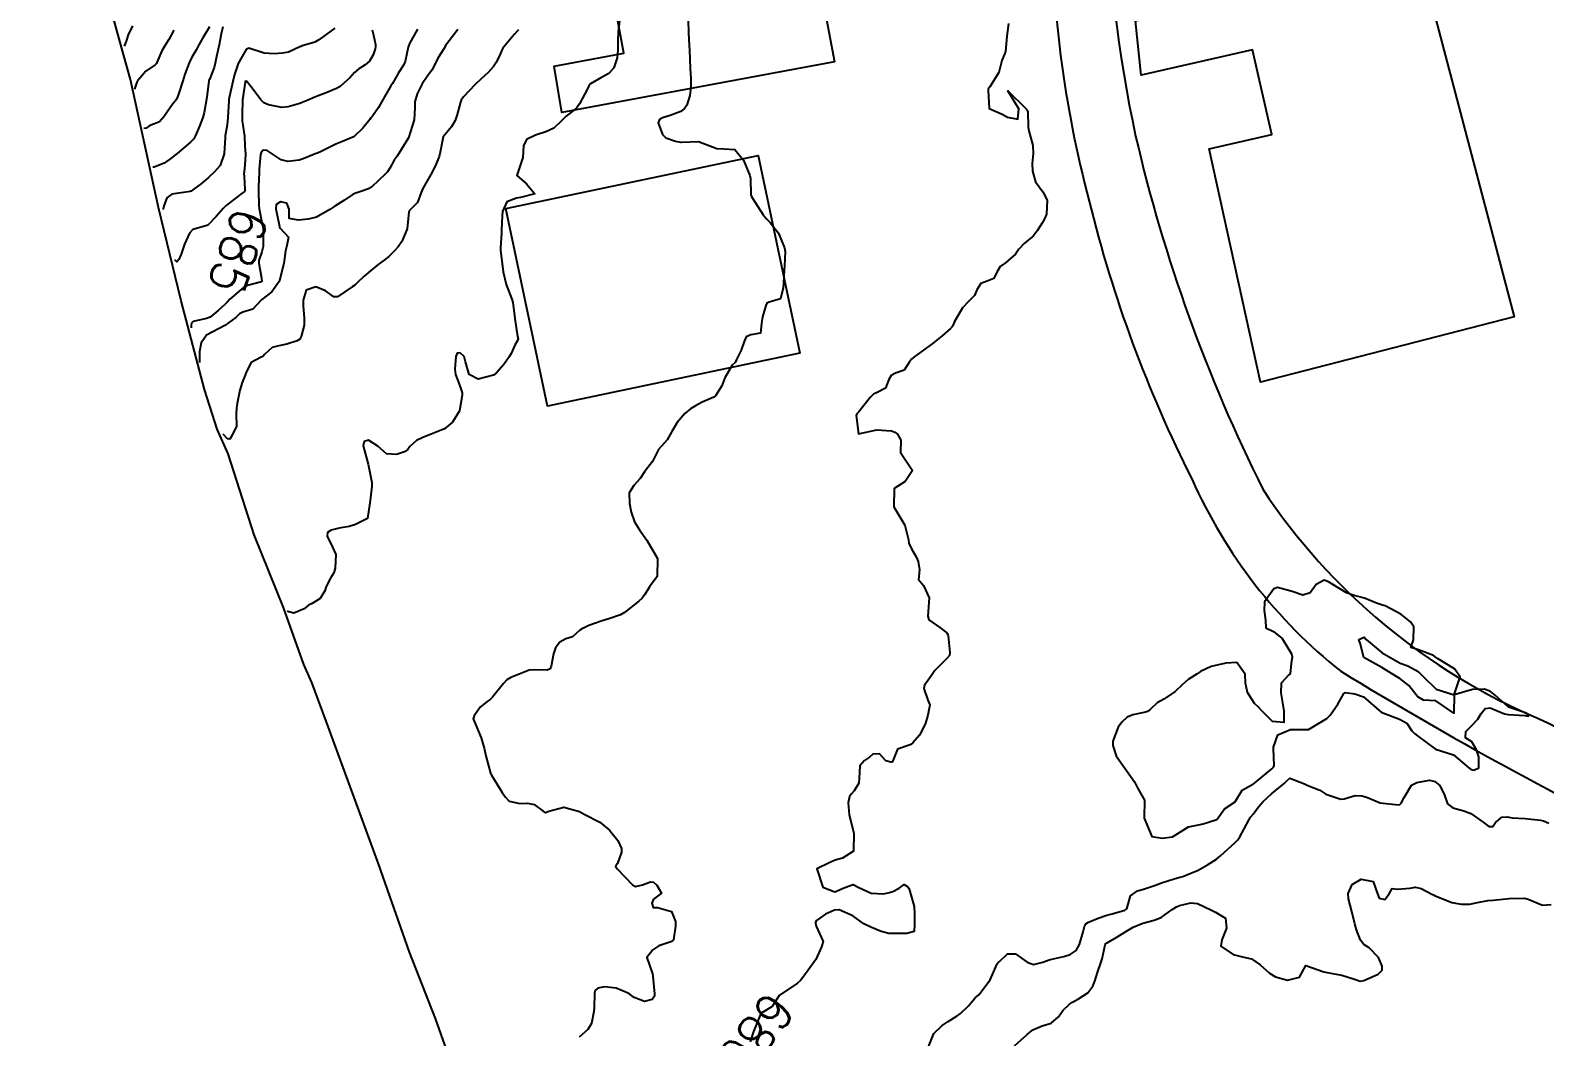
# Model space of a CAD drawing. Header units: metres. Extents: x 292545 to 299085, y 7450245 to 7463078.
# Drawn here: x 296127 to 296294, y 7454778.5 to 7454889.4 of the extents above; entities that cross this region are included whole.
import ezdxf
from ezdxf.enums import TextEntityAlignment as Align

# ---------------------------------------------------------------- set-up
doc = ezdxf.new("R2010")
doc.units = ezdxf.units.M
for name, color, linetype in [('Area', 45, 'Continuous'), ('Cotas', 45, 'Continuous'), ('Curvas de Nivel 1m', 11, 'Continuous'), ('Curvas de Nivel 5m', 15, 'Continuous'), ('Edificações', 30, 'Continuous'), ('Vias Primárias', 230, 'Continuous')]:
    doc.layers.add(name, color=color, linetype=linetype)
doc.styles.add('Style-STANDARD', font='STANDARD.shx')

msp = doc.modelspace()

# ---------------------------------------------------------------- linework, layer by layer
at = {"layer": 'Area'}
msp.add_polyline3d([(296173.37, 7454775.85, 682.06), (296171.69, 7454780.52, 682.22), (296168.84, 7454787.84, 682.06), (296165.42, 7454797.58, 682.23), (296160.03, 7454812.28, 681.91), (296158.07, 7454817.55, 681.85), (296157.19, 7454819.53, 681.75), (296154.95, 7454825.81, 682), (296151.71, 7454833.83, 682.21), (296148.84, 7454842.74, 682.79), (296147.62, 7454845.47, 682.91), (296146.25, 7454849.84, 683.13), (296143.68, 7454859.6, 685.31), (296141.16, 7454869.87, 687.93), (296138.07, 7454883.99, 689.38), (296136.93, 7454888.08, 695.4), (296135.39, 7454893.71, 693.45)], dxfattribs=at)
at = {"layer": 'Curvas de Nivel 1m', "flags": 128}
for points, elevation in [([(296192, 7454890.41), (296191.84, 7454889.28), (296191.79, 7454888.22), (296191.79, 7454887.28), (296191.71, 7454886.38), (296191.35, 7454885.28), (296190.8, 7454884.64), (296189.93, 7454884.16), (296188.78, 7454883.51), (296188.62, 7454883.31), (296188.44, 7454882.97), (296187.56, 7454881.32), (296187.23, 7454880.85), (296186.75, 7454880.45), (296186.12, 7454879.96), (296185.52, 7454879.35), (296184.73, 7454878.63), (296183.87, 7454878.22), (296182.72, 7454877.87), (296181.75, 7454877.39), (296181.42, 7454876.68), (296181.34, 7454875.4), (296180.66, 7454873.41), (296181.75, 7454872.49), (296182.64, 7454871.38), (296181.06, 7454870.98), (296180.64, 7454870.92), (296179.55, 7454870.5), (296179.08, 7454869.43), (296179.05, 7454868.98), (296178.99, 7454867.43), (296178.96, 7454867.06), (296178.85, 7454865.43), (296178.85, 7454865.15), (296179.07, 7454863.42), (296179.17, 7454862.79), (296179.49, 7454861.42), (296180.11, 7454859.8), (296180.24, 7454859.41), (296180.47, 7454857.41), (296180.74, 7454855.69), (296180.8, 7454855.4), (296180.7, 7454855.15), (296180.44, 7454854.71), (296180.03, 7454853.81), (296179.83, 7454853.42), (296179.25, 7454852.58), (296178.41, 7454851.67), (296178.08, 7454851.43), (296176.4, 7454850.96), (296175.42, 7454851.47), (296175.01, 7454852.88), (296174.87, 7454853.48), (296174.43, 7454853.87), (296174.09, 7454853.82), (296173.93, 7454853.48), (296173.83, 7454852.07), (296173.91, 7454851.48), (296174.39, 7454850.22), (296174.65, 7454849.48), (296174.65, 7454849.21), (296174.35, 7454847.48), (296173.59, 7454846.24), (296172.7, 7454845.5), (296172.44, 7454845.39), (296172.33, 7454845.34), (296171.03, 7454844.82), (296170.32, 7454844.54), (296169.62, 7454844.23), (296168.89, 7454843.54), (296168.64, 7454843.21), (296168.3, 7454842.97), (296167.39, 7454842.66), (296166.3, 7454842.76), (296165.36, 7454843.59), (296164.32, 7454844.24), (296163.83, 7454844.09), (296163.73, 7454843.61), (296164.28, 7454841.6), (296164.67, 7454839.6), (296164.68, 7454839.17), (296164.51, 7454837.6), (296164.48, 7454837.35), (296164.21, 7454835.6), (296162.87, 7454834.95), (296162.2, 7454834.72), (296161.1, 7454834.54), (296160.2, 7454834.33), (296159.78, 7454834.07), (296159.76, 7454833.65), (296160.18, 7454832.86), (296160.73, 7454831.64), (296160.65, 7454830.14), (296160.49, 7454829.64), (296160.14, 7454829.05), (296159.65, 7454828.13), (296159.5, 7454827.66), (296158.97, 7454826.8), (296158.1, 7454826.26), (296157.71, 7454826.06), (296157.21, 7454825.68), (296156.09, 7454825.17), (296155.54, 7454825.35), (296155.39, 7454825.46)], 682), ([(296199.57, 7454890.48), (296199.59, 7454889.18), (296199.63, 7454888.4), (296199.7, 7454887.18), (296199.74, 7454886.26), (296199.77, 7454885.18), (296199.84, 7454884.14), (296199.85, 7454883.18), (296199.73, 7454882.22), (296199.41, 7454881.18), (296199.16, 7454880.78), (296198.75, 7454880.48), (296197.56, 7454880.03), (296196.74, 7454879.78), (296196.38, 7454879.58), (296196.25, 7454879.22), (296196.72, 7454877.95), (296197.08, 7454877.58), (296198.14, 7454877.2), (296198.71, 7454877.09), (296198.82, 7454877.08), (296200.71, 7454877.17), (296202.7, 7454876.38), (296203.47, 7454876.36), (296204.7, 7454876.28), (296205.66, 7454875.11), (296206.36, 7454873.4), (296206.43, 7454873.1), (296206.46, 7454871.29), (296206.53, 7454871.1), (296206.64, 7454870.92), (296207.82, 7454869.08), (296208.18, 7454868.65), (296208.6, 7454868.22), (296209.51, 7454867.06), (296210.18, 7454865.44), (296210.23, 7454865.05), (296210.16, 7454863.44), (296210.13, 7454863.05), (296210.05, 7454861.53), (296210.04, 7454861.05), (296209.72, 7454859.84), (296208.5, 7454859.45), (296208.23, 7454859.35), (296208.1, 7454859.08), (296207.73, 7454857.84), (296207.64, 7454857.09), (296207.51, 7454856.04), (296206.46, 7454855.86), (296205.94, 7454855.62), (296205.73, 7454855.11), (296205.39, 7454854.16), (296204.89, 7454853.12), (296204.72, 7454852.82), (296204.42, 7454852.5), (296203.61, 7454851.13), (296203.28, 7454850.25), (296202.58, 7454849.15), (296202.37, 7454848.99), (296201.11, 7454848.42), (296200.36, 7454848.05), (296199.82, 7454847.71), (296199.18, 7454847.18), (296198.34, 7454846.2), (296197.75, 7454845.21), (296197.25, 7454844.28), (296196.3, 7454843.22), (296195.62, 7454841.9), (296195.09, 7454841.23), (296194.74, 7454840.77), (296194.27, 7454840.01), (296193.56, 7454839.25), (296193.05, 7454838.46), (296193.09, 7454837.26), (296193.27, 7454836.3), (296193.65, 7454835.25), (296194.2, 7454834.38), (296194.99, 7454833.23), (296196.16, 7454831.22), (296196.14, 7454829.22), (296195.28, 7454828.07), (296194.78, 7454827.23), (296194.5, 7454826.85), (296194.11, 7454826.52), (296192.53, 7454825.26), (296192.09, 7454824.99), (296190.8, 7454824.56), (296190.08, 7454824.35), (296188.59, 7454823.83), (296188.08, 7454823.56), (296187.91, 7454823.48), (296187.61, 7454823.32), (296186.81, 7454822.58), (296186.06, 7454822.34), (296185.42, 7454821.98), (296184.94, 7454821.35), (296184.7, 7454820.69), (296184.45, 7454819.36), (296184.33, 7454819.05), (296184.02, 7454818.9), (296182.45, 7454818.95), (296182.02, 7454818.89), (296180.94, 7454818.47), (296180, 7454818.08), (296179.58, 7454817.83), (296179.19, 7454817.42), (296177.98, 7454815.92), (296177.74, 7454815.68), (296177.41, 7454815.45), (296176.61, 7454814.81), (296175.96, 7454813.89), (296175.87, 7454813.55), (296175.88, 7454813.46), (296175.95, 7454813.27), (296176.73, 7454811.45), (296177.05, 7454810.31), (296177.26, 7454809.45), (296177.78, 7454807.54), (296177.83, 7454807.44), (296177.88, 7454807.35), (296179.04, 7454805.42), (296179.37, 7454804.94), (296179.84, 7454804.47), (296181.01, 7454804.23), (296181.84, 7454804.26), (296182.56, 7454804.1), (296183.56, 7454803.37), (296183.83, 7454803.23), (296183.95, 7454803.25), (296184.18, 7454803.36), (296185.84, 7454803.82), (296187.58, 7454803.32), (296187.83, 7454803.18), (296188.09, 7454803.05), (296189.82, 7454802.16), (296190.9, 7454801.28), (296191.79, 7454800.12), (296192.2, 7454799.27), (296192.2, 7454798.84), (296191.77, 7454797.59), (296191.63, 7454797.4), (296191.54, 7454797.27), (296191.76, 7454796.97), (296193.4, 7454795.25), (296193.73, 7454795.08), (296194.53, 7454795.24), (296195.4, 7454795.57), (296195.74, 7454795.54), (296196.09, 7454795.22), (296196.61, 7454794.33), (296195.72, 7454793.67), (296195.55, 7454793.22), (296195.71, 7454792.74), (296196.18, 7454792.74), (296197.7, 7454792.31), (296198.15, 7454791.2), (296198.17, 7454790.7), (296197.92, 7454789.2), (296197.83, 7454789.03), (296197.66, 7454788.96), (296196.33, 7454788.54), (296195.65, 7454788.09), (296194.98, 7454787.23), (296195.62, 7454785.46), (296195.66, 7454785.22), (296195.66, 7454785.17), (296195.85, 7454783.22), (296195.83, 7454782.98), (296195.59, 7454782.63), (296194.73, 7454782.38), (296193.59, 7454782.83), (296193, 7454783.26), (296191.6, 7454783.87), (296190.33, 7454784.02), (296189.6, 7454783.87), (296189.3, 7454783.6), (296189.22, 7454783.3), (296189.19, 7454781.69), (296189.16, 7454781.3), (296188.88, 7454779.98), (296188.49, 7454779.31), (296187.53, 7454778.47)], 681), ([(296138.3, 7454889.91), (296137.83, 7454888.93), (296137.63, 7454888.34), (296137.49, 7454887.94), (296137.39, 7454887.66)], 691), ([(296146.79, 7454889.81), (296146.06, 7454888.6), (296145.63, 7454887.82), (296145.35, 7454887.3), (296144.82, 7454886.37), (296144.53, 7454885.83), (296144.06, 7454884.57), (296143.84, 7454883.84), (296143.4, 7454882.48), (296143.18, 7454881.85), (296143.01, 7454881.6), (296142.75, 7454881.31), (296142.14, 7454880.47), (296141.76, 7454879.87), (296141.27, 7454879.34), (296140.73, 7454879.11), (296140.2, 7454878.94), (296139.81, 7454878.64), (296139.54, 7454878.59)], 689), ([(296148.27, 7454889.79), (296148.08, 7454889.02), (296147.85, 7454887.8), (296147.55, 7454886.53), (296147.41, 7454885.8), (296147.31, 7454885.3), (296146.79, 7454884.01), (296146.73, 7454883.87), (296146.71, 7454883.81), (296146.48, 7454882.1), (296146.45, 7454881.81), (296146.21, 7454880.35), (296146.06, 7454879.82), (296145.7, 7454878.84), (296145.26, 7454877.82), (296145.06, 7454877.47), (296144.71, 7454877.08), (296143.23, 7454875.85), (296142.93, 7454875.61), (296142.69, 7454875.41), (296141.78, 7454874.77), (296140.67, 7454874.34), (296140.55, 7454874.35)], 688), ([(296160.61, 7454889.64), (296158.84, 7454888.35), (296158.39, 7454888.12), (296157.02, 7454887.69), (296156.88, 7454887.64), (296156.83, 7454887.62), (296155.51, 7454887.02), (296154.82, 7454886.88), (296153.92, 7454886.82), (296152.82, 7454886.9), (296151.14, 7454887.44), (296150.83, 7454887.3), (296149.96, 7454885.77), (296149.56, 7454884.55), (296149.36, 7454883.78), (296148.95, 7454881.97), (296148.93, 7454881.79), (296148.92, 7454881.63), (296148.81, 7454879.79), (296148.73, 7454879.01), (296148.53, 7454877.79), (296148.51, 7454877.59), (296148.4, 7454875.79), (296147.96, 7454874.51), (296147.35, 7454873.8), (296146.66, 7454873.19), (296145.92, 7454872.55), (296144.96, 7454871.83), (296144.77, 7454871.7), (296144.64, 7454871.65), (296144.42, 7454871.61), (296142.64, 7454871.35), (296142.1, 7454870.94), (296141.82, 7454870.26), (296141.66, 7454869.68)], 687), ([(296164.71, 7454889.45), (296164.85, 7454888.87), (296165.1, 7454887.86), (296165.1, 7454887.6), (296165.05, 7454887.37), (296164.82, 7454886.7), (296164.41, 7454886), (296163.93, 7454885.61), (296163.24, 7454885.17), (296162.79, 7454884.76), (296162.24, 7454884.18), (296161.65, 7454883.63), (296161.18, 7454883.23), (296160.78, 7454882.99), (296159.65, 7454882.53), (296158.77, 7454882.19), (296158.4, 7454882.04), (296157.57, 7454881.68), (296157.01, 7454881.44), (296156.76, 7454881.35), (296155.47, 7454880.99), (296154.75, 7454880.92), (296153.28, 7454881.2), (296152.76, 7454881.43), (296152.45, 7454881.74), (296151.49, 7454883.03), (296150.91, 7454883.76), (296150.78, 7454883.82), (296150.73, 7454883.76), (296150.71, 7454883.69), (296150.44, 7454881.76), (296150.4, 7454880.1), (296150.4, 7454879.77), (296150.4, 7454879.44), (296150.65, 7454877.76), (296150.65, 7454877.7), (296150.7, 7454876.7), (296150.74, 7454875.76), (296150.74, 7454875.71), (296150.68, 7454874.6), (296150.62, 7454873.8), (296150.61, 7454873.76), (296150.59, 7454873.69), (296150.65, 7454872.7), (296150.69, 7454871.76), (296150.69, 7454871.72), (296150.64, 7454871.66), (296150.1, 7454871.23), (296148.63, 7454870.1), (296148.3, 7454869.79), (296147.53, 7454868.88), (296146.59, 7454867.93), (296146.51, 7454867.89), (296146.11, 7454867.81), (296144.96, 7454867.45), (296144.59, 7454867.07), (296144.04, 7454865.84), (296143.65, 7454864.75), (296143.4, 7454864.16), (296143.2, 7454863.9), (296142.98, 7454864.11)], 686), ([(296174.16, 7454889.49), (296173.59, 7454888.74), (296172.84, 7454887.78), (296172.74, 7454887.6), (296172.69, 7454887.5), (296171.97, 7454886.36), (296171.55, 7454885.51), (296171.3, 7454885.01), (296170.79, 7454884.33), (296170.22, 7454883.53), (296169.67, 7454882.43), (296169.42, 7454881.54), (296169.42, 7454880.88), (296169.35, 7454879.54), (296168.71, 7454877.55), (296167.96, 7454876.3), (296167.46, 7454875.56), (296167.15, 7454875.1), (296166.67, 7454874.23), (296166.42, 7454873.82), (296166.2, 7454873.58), (296164.65, 7454872.13), (296164.32, 7454871.93), (296163.35, 7454871.61), (296162.81, 7454871.44), (296162.64, 7454871.36), (296161.58, 7454870.67), (296160.62, 7454870.02), (296160.39, 7454869.87), (296160.05, 7454869.65), (296158.6, 7454868.83), (296157.67, 7454868.61), (296156.6, 7454868.51), (296155.56, 7454868.66), (296155.57, 7454869.71), (296155.3, 7454870.38), (296154.63, 7454870.51), (296154.15, 7454870.2), (296154.11, 7454869.73), (296154.5, 7454867.81), (296154.52, 7454867.72), (296154.59, 7454867.6), (296155.49, 7454866.61), (296155.3, 7454865.71), (296155.16, 7454865.11), (296155, 7454863.71), (296154.52, 7454861.84), (296154.49, 7454861.76), (296154.47, 7454861.72), (296153.65, 7454860.59), (296152.56, 7454859.74), (296152.53, 7454859.71), (296152.5, 7454859.66), (296151.57, 7454858.67), (296150.48, 7454858.37), (296150.09, 7454858.16), (296149.69, 7454857.77), (296148.46, 7454856.9), (296146.45, 7454855.81), (296145.86, 7454854.99), (296145.7, 7454854.01), (296145.67, 7454852.79)], 684), ([(296180.85, 7454889.47), (296180.79, 7454889.4), (296180.41, 7454888.97), (296179.14, 7454887.43), (296179.02, 7454887.24), (296178.82, 7454886.78), (296178.38, 7454885.87), (296178.1, 7454885.44), (296177.49, 7454884.75), (296176.79, 7454884.12), (296176.08, 7454883.46), (296174.77, 7454882.07), (296174.53, 7454881.72), (296174.45, 7454881.48), (296174.1, 7454880.13), (296173.87, 7454879.49), (296173.46, 7454878.76), (296172.72, 7454877.9), (296172.56, 7454877.66), (296172.51, 7454877.5), (296172.23, 7454875.98), (296172.1, 7454875.51), (296171.69, 7454874.5), (296171.19, 7454873.52), (296170.65, 7454872.58), (296170.26, 7454871.92), (296170.13, 7454871.54), (296169.73, 7454870.44), (296168.83, 7454869.55), (296168.75, 7454869.41), (296168.59, 7454867.55), (296168, 7454866.14), (296167.59, 7454865.56), (296167.1, 7454865.03), (296166.56, 7454864.49), (296166.04, 7454864.09), (296165.38, 7454863.59), (296164.54, 7454862.92), (296163.83, 7454862.31), (296163.09, 7454861.61), (296162.8, 7454861.34), (296162.52, 7454861.13), (296160.9, 7454860.04), (296160.51, 7454860.04), (296159.58, 7454860.72), (296158.52, 7454861.15), (296157.43, 7454860.77), (296157.13, 7454859.68), (296157.13, 7454859.05), (296157.24, 7454857.68), (296157.22, 7454856.93), (296156.88, 7454855.69), (296156.74, 7454855.39), (296156.45, 7454855.2), (296155.32, 7454854.82), (296154.44, 7454854.64), (296153.7, 7454854.46), (296152.89, 7454853.74), (296152.68, 7454853.48), (296152.42, 7454853.35), (296151.38, 7454852.79), (296150.82, 7454851.76), (296150.72, 7454851.43), (296150.39, 7454850.59), (296150.13, 7454849.76), (296149.85, 7454848.28), (296149.75, 7454847.77), (296149.74, 7454847.16), (296149.76, 7454845.78), (296149.3, 7454844.8), (296149.02, 7454844.37), (296148.78, 7454844.38), (296148.28, 7454844.9)], 683), ([(296235.53, 7454777.51), (296236.92, 7454778.74), (296237.55, 7454779.26), (296238.56, 7454779.73), (296239.56, 7454780.02), (296240.39, 7454780.69), (296240.87, 7454781.39), (296241.58, 7454782.11), (296241.93, 7454782.33), (296242.59, 7454782.67), (296243.6, 7454783.33), (296244.16, 7454784.09), (296244.39, 7454784.64), (296244.66, 7454785.6), (296245.03, 7454786.64), (296245.19, 7454787.09), (296245.53, 7454788.63), (296245.57, 7454788.73), (296245.66, 7454788.82), (296246.79, 7454789.5), (296247.68, 7454790.02), (296248.62, 7454790.6), (296249.69, 7454791.04), (296250.92, 7454791.34), (296251.69, 7454791.66), (296252.92, 7454792.54), (296253.4, 7454792.84), (296253.71, 7454792.97), (296254.97, 7454793.26), (296255.71, 7454793.2), (296257.16, 7454792.5), (296257.7, 7454792.23), (296258.8, 7454791.58), (296258.91, 7454790.47), (296258.37, 7454789.18), (296258.29, 7454788.48), (296259.65, 7454787.57), (296260.8, 7454787.29), (296261.64, 7454787.08), (296262.62, 7454786.43), (296263.62, 7454785.53), (296264.31, 7454785.1), (296265.62, 7454784.74), (296266.93, 7454785.07), (296267.63, 7454786.37), (296269.63, 7454785.68), (296270.75, 7454785.46), (296271.62, 7454785.31), (296273.13, 7454784.8), (296273.62, 7454784.65), (296274.03, 7454784.71), (296275.62, 7454785.39), (296276.04, 7454785.85), (296276.06, 7454786.27), (296275.65, 7454787.26), (296274.61, 7454788.29), (296274.04, 7454788.67), (296273.67, 7454789.14), (296273.23, 7454790.3), (296273.05, 7454790.94), (296272.71, 7454792.31), (296272.35, 7454793.69), (296272.31, 7454794.31), (296272.76, 7454795.3), (296273.75, 7454795.86), (296275.07, 7454795.61), (296275.53, 7454794.27), (296275.73, 7454793.78), (296276.35, 7454793.64), (296276.84, 7454794.26), (296277.15, 7454794.84), (296277.74, 7454794.78), (296279.11, 7454794.87), (296279.74, 7454794.98), (296280.35, 7454794.83), (296281.62, 7454794.2), (296281.73, 7454794.14), (296281.84, 7454794.09), (296283.72, 7454793.3), (296284.77, 7454793.11), (296285.72, 7454793.13), (296286.57, 7454793.29), (296287.72, 7454793.52), (296288.29, 7454793.56), (296289.73, 7454793.7), (296290.07, 7454793.76), (296291.73, 7454793.77), (296292.14, 7454793.66), (296293.72, 7454793.01), (296294.69, 7454793.08)], 681)]:
    msp.add_lwpolyline(points, dxfattribs=dict(at, elevation=elevation))
at = {"layer": 'Curvas de Nivel 1m', "elevation": 679, "flags": 128}
msp.add_lwpolyline([(296288, 7454816.56), (296287.34, 7454816.8), (296286, 7454816.77), (296283.99, 7454816.18), (296283.96, 7454814.18), (296281.98, 7454815.53), (296280.6, 7454815.6), (296279.99, 7454815.97), (296279.75, 7454816.22), (296278.98, 7454817.21), (296278.01, 7454817.98), (296277.58, 7454818.25), (296276.03, 7454819.18), (296274.04, 7454820.29), (296273.63, 7454821.87), (296273.5, 7454822.3), (296274.07, 7454822.54), (296274.3, 7454822.29), (296276.05, 7454820.81), (296277.03, 7454820.26), (296278.03, 7454819.66), (296278.88, 7454819.38), (296280.02, 7454818.74), (296280.59, 7454818.21), (296282, 7454816.81), (296283.99, 7454816.18), (296284.64, 7454818.17), (296284.03, 7454819.04), (296282.16, 7454820.2), (296282.04, 7454820.28), (296281.73, 7454820.52), (296280.05, 7454821.15), (296279.22, 7454821.4), (296279.51, 7454822.23), (296279.54, 7454823.69), (296279.18, 7454824.23), (296278.1, 7454825.08), (296276.4, 7454825.98), (296276.11, 7454826.08), (296275.44, 7454826.28), (296274.12, 7454826.85), (296272.96, 7454827.15), (296272.12, 7454827.42), (296270.62, 7454828.34), (296270.14, 7454828.65), (296269.67, 7454828.82), (296268.78, 7454828.36), (296268.12, 7454827.43), (296267.32, 7454827.18), (296266.12, 7454827.56), (296264.53, 7454828.01), (296264.13, 7454827.87), (296263.09, 7454826.43), (296263.06, 7454825.47), (296263.18, 7454824.42), (296263.23, 7454823.57), (296264.07, 7454823.16), (296265.03, 7454822.4), (296266.05, 7454820.71), (296266.14, 7454820.39), (296266.13, 7454820.3), (296266.03, 7454819.69), (296265.9, 7454818.51), (296265.78, 7454818.39), (296264.94, 7454817.47), (296264.9, 7454816.4), (296265.06, 7454815.32), (296265.2, 7454814.4), (296265.22, 7454813.13), (296263.96, 7454813.25), (296262.78, 7454814.43), (296262.39, 7454814.85), (296261.98, 7454815.23), (296261.22, 7454816.45), (296260.99, 7454817.46), (296260.95, 7454818.45), (296260.03, 7454819.76), (296258.81, 7454819.69), (296258.03, 7454819.49), (296257.22, 7454819.3), (296256.02, 7454818.74), (296255.87, 7454818.65), (296255.65, 7454818.51), (296254.66, 7454817.86), (296254, 7454817.27), (296253.23, 7454816.54), (296251.98, 7454815.71), (296251.26, 7454815.29), (296250.49, 7454814.57), (296250.19, 7454814.35), (296249.97, 7454814.28), (296248.56, 7454814), (296247.96, 7454813.72), (296247.37, 7454813.19), (296246.97, 7454812.61), (296246.38, 7454811.08), (296246.35, 7454810.62), (296246.74, 7454809.45), (296247.32, 7454808.61), (296247.89, 7454807.85), (296248.75, 7454806.59), (296249.14, 7454805.87), (296249.85, 7454804.58), (296249.82, 7454802.58), (296250.67, 7454800.57), (296251.8, 7454800.4), (296252.94, 7454800.54), (296253.81, 7454801.08), (296254.69, 7454801.64), (296255.82, 7454801.86), (296256.34, 7454801.98), (296257.82, 7454802.46), (296257.85, 7454802.49), (296258.68, 7454803.64), (296259.85, 7454804.41), (296259.88, 7454804.43), (296259.9, 7454804.46), (296260.63, 7454805.69), (296261.87, 7454806.37), (296262, 7454806.44), (296263.89, 7454808.03), (296264.08, 7454808.22), (296264.14, 7454808.41), (296264.07, 7454810.26), (296264.07, 7454810.41), (296264.56, 7454811.78), (296265.94, 7454812.35), (296265.98, 7454812.35), (296267.94, 7454812.37), (296269.96, 7454813.56), (296270.34, 7454813.96), (296270.58, 7454814.33), (296271.16, 7454815.14), (296271.82, 7454816.32), (296271.9, 7454816.42), (296271.99, 7454816.43), (296273.06, 7454816.31), (296273.99, 7454815.98), (296275.96, 7454814.27), (296277.96, 7454813.52), (296278.77, 7454813.06), (296279.33, 7454812.23), (296279.62, 7454811.91), (296279.94, 7454811.65), (296281.92, 7454810.2), (296283.91, 7454809.58), (296285.61, 7454808.15), (296285.77, 7454808.03), (296285.89, 7454807.96), (296286.17, 7454807.87), (296286.7, 7454808.14), (296286.71, 7454809.34), (296286.46, 7454810.14), (296285.93, 7454811), (296285.24, 7454811.46), (296285.28, 7454812.16), (296285.95, 7454812.8), (296286.59, 7454813.51), (296286.96, 7454814.14), (296287.42, 7454814.68), (296287.97, 7454814.74), (296289.53, 7454814.11), (296289.96, 7454814.01), (296291.79, 7454813.91), (296291.96, 7454813.87), (296292.2, 7454813.84), (296292.06, 7454814.08), (296291.96, 7454814.16), (296291.84, 7454814.21), (296289.97, 7454814.81), (296288.55, 7454816.12)], close=True, dxfattribs=at)
at = {"layer": 'Curvas de Nivel 5m', "flags": 128}
for points, elevation in [([(296234.87, 7454890.16), (296234.69, 7454888.76), (296234.53, 7454887.07), (296234.44, 7454886.77), (296234.13, 7454886.08), (296233.8, 7454884.78), (296232.79, 7454883.17), (296232.64, 7454882.94), (296232.62, 7454882.79), (296232.75, 7454880.79), (296234.15, 7454880.17), (296234.74, 7454879.83), (296235.88, 7454879.62), (296236, 7454880.75), (296234.78, 7454882.76), (296236.75, 7454880.84), (296236.85, 7454880.74), (296236.99, 7454880.5), (296237.04, 7454878.74), (296237.12, 7454878.34), (296237.54, 7454876.73), (296237.57, 7454875.85), (296237.49, 7454874.73), (296237.51, 7454873.9), (296237.84, 7454872.73), (296238.65, 7454871.61), (296239.13, 7454870.71), (296239.04, 7454869.14), (296238.88, 7454868.72), (296238.61, 7454868.23), (296238.02, 7454867.3), (296237.59, 7454866.73), (296237.05, 7454866.27), (296236.58, 7454865.93), (296236.02, 7454865.3), (296235.64, 7454864.75), (296234.55, 7454863.78), (296233.93, 7454863.39), (296233.57, 7454862.78), (296233.24, 7454862.07), (296232.53, 7454861.78), (296231.82, 7454861.5), (296231.37, 7454860.8), (296231.13, 7454860.18), (296230.5, 7454859.57), (296229.78, 7454858.82), (296228.88, 7454857.24), (296228.73, 7454856.84), (296228.62, 7454856.69), (296228.47, 7454856.56), (296227.55, 7454855.75), (296226.44, 7454854.86), (296224.43, 7454853.4), (296224.16, 7454853.16), (296223.96, 7454852.89), (296223.36, 7454851.96), (296222.41, 7454851.65), (296221.94, 7454851.39), (296221.68, 7454850.92), (296221.32, 7454849.99), (296220.38, 7454849.51), (296220, 7454849.31), (296219.63, 7454848.94), (296218.36, 7454847.38), (296218.16, 7454847.16), (296218.07, 7454846.96), (296218.33, 7454844.96), (296220.34, 7454845.38), (296221.98, 7454845.27), (296222.34, 7454845.13), (296222.63, 7454844.91), (296222.99, 7454844.24), (296222.97, 7454842.9), (296224.28, 7454840.89), (296223.48, 7454839.68), (296222.25, 7454838.91), (296222.23, 7454836.91), (296223.42, 7454834.9), (296223.83, 7454833.25), (296223.88, 7454832.89), (296224.18, 7454832.26), (296224.68, 7454831.39), (296224.9, 7454830.88), (296225.07, 7454829.96), (296224.93, 7454828.88), (296225.48, 7454828.23), (296226.11, 7454826.86), (296225.99, 7454824.86), (296226.09, 7454824.44), (296227.3, 7454823.62), (296228.07, 7454823.02), (296228.18, 7454822.84), (296228.22, 7454822.68), (296228.41, 7454820.84), (296228.37, 7454820.51), (296228.04, 7454820.15), (296226.75, 7454818.86), (296226.45, 7454818.43), (296226.01, 7454817.79), (296225.62, 7454817.26), (296225.52, 7454816.87), (296225.98, 7454815.6), (296226.2, 7454815.09), (296226.17, 7454814.87), (296226.13, 7454814.71), (296225.96, 7454813.94), (296225.73, 7454813.08), (296225.66, 7454812.87), (296225.05, 7454811.76), (296224.32, 7454810.89), (296224.11, 7454810.7), (296223.92, 7454810.64), (296222.63, 7454810.19), (296222.13, 7454808.91), (296222.03, 7454808.78), (296221.9, 7454808.75), (296221.33, 7454808.92), (296220.66, 7454809.68), (296219.91, 7454809.64), (296219.53, 7454809.32), (296218.98, 7454808.95), (296218.47, 7454808.38), (296218.42, 7454806.95), (296218.35, 7454806.47), (296217.86, 7454805.62), (296217.55, 7454805.27), (296217.32, 7454804.97), (296217.18, 7454804.3), (296217.3, 7454802.97), (296217.8, 7454800.96), (296217.78, 7454798.96), (296216.56, 7454798.19), (296215.77, 7454797.97), (296215.09, 7454797.67), (296213.75, 7454797.01), (296214.4, 7454795), (296215.73, 7454794.49), (296216.83, 7454794.97), (296217.74, 7454795.3), (296218.35, 7454794.95), (296219.73, 7454794.32), (296221.08, 7454794.27), (296221.73, 7454794.42), (296222.1, 7454794.53), (296222.81, 7454794.9), (296223.36, 7454795.27), (296223.73, 7454795.07), (296223.87, 7454794.89), (296223.95, 7454794.66), (296224.47, 7454792.88), (296224.52, 7454792.06), (296224.52, 7454790.88), (296224.45, 7454790.11), (296223.67, 7454789.89), (296222.66, 7454789.89), (296221.67, 7454789.88), (296220.84, 7454790.09), (296219.68, 7454790.58), (296218.91, 7454790.95), (296217.7, 7454791.83), (296216.21, 7454792.48), (296215.7, 7454792.45), (296214.7, 7454792), (296213.69, 7454791.32), (296213.58, 7454791.12), (296213.58, 7454791.01), (296213.68, 7454790.68), (296214.43, 7454789), (296214.25, 7454788.42), (296213.64, 7454787.01), (296212.78, 7454785.86), (296212.19, 7454785.02), (296211.93, 7454784.71), (296211.61, 7454784.43), (296209.59, 7454783.06), (296208.8, 7454781.84), (296207.56, 7454781.08), (296206.77, 7454779.09), (296206.39, 7454777.96)], 680), ([(296142.85, 7454889.42), (296142.3, 7454888.4), (296141.97, 7454887.87), (296141.55, 7454887.15), (296141, 7454885.88), (296140.94, 7454885.75), (296140.81, 7454885.62), (296139.78, 7454884.91), (296138.89, 7454883.9), (296138.85, 7454883.83), (296138.78, 7454883.69), (296138.51, 7454882.94)], 690), ([(296169.73, 7454889.54), (296168.84, 7454887.96), (296168.71, 7454887.68), (296168.68, 7454887.55), (296168.37, 7454885.99), (296168.19, 7454885.56), (296167.64, 7454884.71), (296166.95, 7454883.57), (296166.89, 7454883.46), (296166.78, 7454883.28), (296165.78, 7454881.58), (296165.42, 7454880.92), (296164.74, 7454879.95), (296164.58, 7454879.76), (296164.45, 7454879.6), (296163.7, 7454878.63), (296162.71, 7454877.69), (296162.67, 7454877.67), (296162.57, 7454877.62), (296161.25, 7454877.09), (296160.71, 7454876.85), (296159.1, 7454876.07), (296158.69, 7454875.88), (296158.55, 7454875.82), (296158.17, 7454875.68), (296157.12, 7454875.25), (296156.68, 7454875.12), (296155.42, 7454874.97), (296154.68, 7454875.14), (296153.79, 7454875.72), (296153.13, 7454876.17), (296152.7, 7454876.19), (296152.48, 7454875.96), (296152.42, 7454875.74), (296152.28, 7454874.13), (296152.26, 7454873.74), (296152.19, 7454872.2), (296152.2, 7454871.74), (296152.24, 7454870.13), (296152.26, 7454869.74), (296152.6, 7454868.06), (296152.68, 7454867.74), (296152.69, 7454867.64), (296152.72, 7454865.74), (296152.71, 7454865.6), (296152.56, 7454864.99), (296152.23, 7454864.06), (296152.24, 7454863.74), (296152.53, 7454862.1), (296152.55, 7454861.74), (296152.55, 7454861.72), (296152.52, 7454861.7), (296150.97, 7454861.3), (296150.52, 7454861.06), (296149.03, 7454859.78), (296148.77, 7454859.51), (296148.49, 7454859.21), (296147.73, 7454858.55), (296146.86, 7454857.81), (296146.47, 7454857.65), (296144.99, 7454857.31), (296144.81, 7454857.15), (296144.77, 7454856.92), (296144.76, 7454856.62)], 685), ([(296226.04, 7454777.38), (296226.64, 7454778.85), (296227.55, 7454779.74), (296228.21, 7454780.18), (296229.22, 7454780.82), (296229.43, 7454780.96), (296229.57, 7454781.07), (296230.46, 7454781.93), (296231.2, 7454782.8), (296231.42, 7454782.97), (296231.6, 7454783.12), (296232.83, 7454784.78), (296233.63, 7454786.54), (296233.72, 7454786.68), (296233.82, 7454786.77), (296234.76, 7454787.65), (296235.65, 7454787.66), (296236.92, 7454786.74), (296237.63, 7454786.47), (296238.66, 7454786.71), (296239.34, 7454787), (296239.64, 7454787.07), (296240.96, 7454787.37), (296241.65, 7454787.57), (296242.32, 7454788.01), (296242.71, 7454788.66), (296243.1, 7454790.08), (296243.23, 7454790.66), (296243.39, 7454790.95), (296243.69, 7454791.14), (296244.76, 7454791.58), (296245.7, 7454791.89), (296246.28, 7454792.04), (296247.7, 7454792.44), (296247.91, 7454792.61), (296248.3, 7454794.03), (296249.08, 7454794.59), (296249.73, 7454794.77), (296251.07, 7454795.23), (296251.74, 7454795.47), (296253.11, 7454795.9), (296253.75, 7454796.08), (296254.1, 7454796.18), (296254.98, 7454796.52), (296255.51, 7454796.76), (296255.76, 7454796.88), (296256.8, 7454797.47), (296257.78, 7454798.07), (296258.02, 7454798.25), (296258.28, 7454798.48), (296259.8, 7454799.86), (296260.1, 7454800.16), (296260.33, 7454800.45), (296260.85, 7454801.41), (296261.38, 7454802.44), (296261.56, 7454802.7), (296261.83, 7454803.02), (296262.44, 7454803.83), (296262.95, 7454804.43), (296263.86, 7454805.28), (296265.25, 7454806.4), (296265.55, 7454806.72), (296265.88, 7454807), (296267.5, 7454806.37), (296267.87, 7454806.19), (296269.19, 7454805.67), (296269.86, 7454805.23), (296271.5, 7454804.68), (296271.86, 7454804.73), (296273.08, 7454805.09), (296273.86, 7454805.07), (296274.45, 7454804.88), (296275.85, 7454804.27), (296277.85, 7454804.07), (296277.99, 7454804.11), (296278.15, 7454804.25), (296278.5, 7454804.88), (296279.29, 7454806.23), (296279.88, 7454806.52), (296281.29, 7454806.79), (296281.88, 7454806.63), (296282.42, 7454806.19), (296282.92, 7454805.13), (296283.25, 7454804.19), (296283.85, 7454803.74), (296285.06, 7454803.39), (296285.83, 7454803.1), (296287.18, 7454802.14), (296287.82, 7454801.67), (296288.26, 7454801.69), (296288.55, 7454802.12), (296289.23, 7454802.72), (296289.83, 7454802.74), (296290.38, 7454802.65), (296291.83, 7454802.56), (296293.5, 7454802.39), (296293.83, 7454802.31), (296294.43, 7454802.05)], 680)]:
    msp.add_lwpolyline(points, dxfattribs=dict(at, elevation=elevation))
at = {"layer": 'Edificações'}
for points in [[(296215.7, 7454885.95), (296185.64, 7454880.34), (296184.79, 7454885.46), (296192.47, 7454886.88), (296190.59, 7454897.01), (296215.59, 7454901.52), (296216.67, 7454896.51), (296213.82, 7454895.9)], [(296280.31, 7454896.93), (296290.59, 7454857.83), (296262.64, 7454850.64), (296256.99, 7454876.36), (296263.88, 7454877.93), (296261.75, 7454887.27), (296249.48, 7454884.46), (296248.85, 7454890.45), (296260.54, 7454893.29), (296259.92, 7454896.88), (296263.86, 7454897.84), (296264.99, 7454893.17)], [(296179.46, 7454869.77), (296207.26, 7454875.63), (296211.85, 7454853.83), (296184.05, 7454847.98)]]:
    msp.add_lwpolyline(points, close=True, dxfattribs=at)
at = {"layer": 'Vias Primárias'}
msp.add_lwpolyline([(296309.76, 7454805.34, -0.015201), (296349.1, 7454785.34, -0.005767), (296356.78, 7454779.84, 0.538097), (296368.51, 7454791.02, 0.005928), (296360.14, 7454813.1), (296336.52, 7454876.49), (296322.6, 7454914.66), (296310.52, 7454949.63), (296299.8, 7454982.14), (296290.83, 7455014), (296282.12, 7455050.08), (296277.36, 7455074.08, 0.045261), (296270.9, 7455088.4, 0.803968), (296259.95, 7455084.76), (296260.11, 7455048.87, -0.011835), (296259.08, 7454986.95, -0.081787), (296248, 7454933.3, 0.099085), (296248.88, 7454877.76, 0.058929), (296262.91, 7454838.84, 0.147795), (296293.35, 7454813.55, -0.006324)], format="xyb", close=True, dxfattribs=at)
msp.add_lwpolyline([(296140.75, 7454945.72), (296127.19, 7455000.47, -0.696697), (296137.99, 7455007.38), (296201.01, 7454964.71), (296231.77, 7454945.46, -0.292786), (296239.82, 7454927.63, 0.069716), (296239.67, 7454902.98, 0.068398), (296243.77, 7454870.59, 0.057836), (296255.11, 7454839.92, 0.120917), (296271.49, 7454818.78, 0.024188), (296308.36, 7454798.67, -0.05432), (296350.75, 7454775.21, -0.232175), (296368.21, 7454747.99, 1.378699)], format="xyb", dxfattribs=at)

# ---------------------------------------------------------------- texts
at = {"layer": 'Cotas', "style": 'Style-STANDARD'}
for s, rotation, p in [('685', 250.9802, (296149.95, 7454865.07, 685)), ('680', 231.9952, (296207.09, 7454778.83, 680))]:
    msp.add_text(s, height=4, rotation=rotation, dxfattribs=at).set_placement(p, align=Align.MIDDLE_CENTER)

doc.saveas('drawing.dxf')
